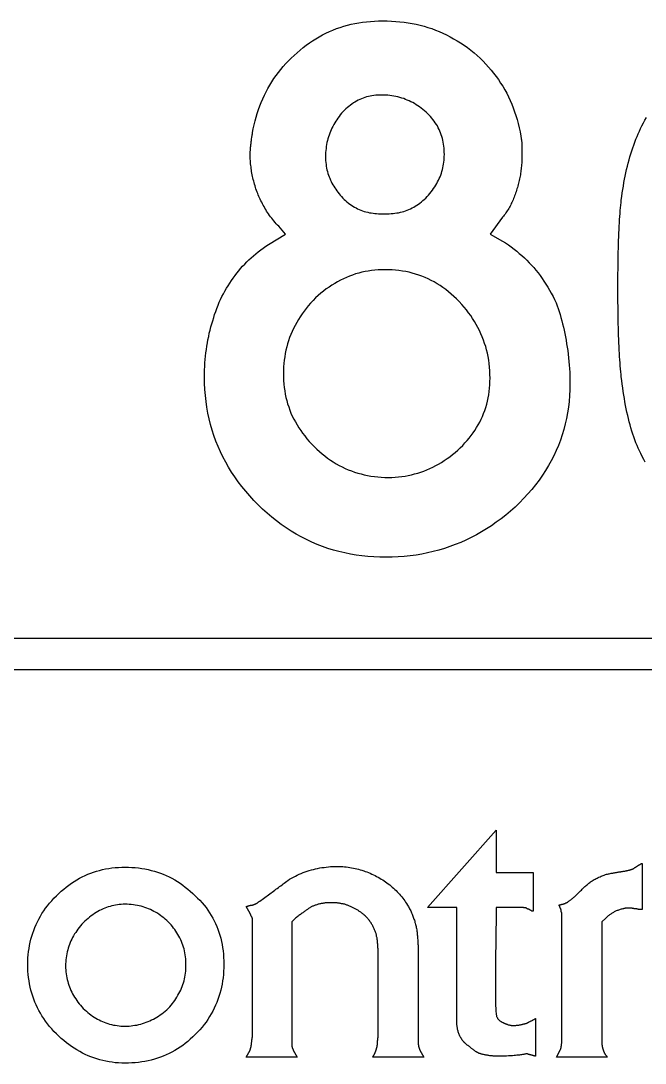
# Model space of a CAD drawing. Extents: x 18 to 129, y 140 to 152.
# Drawn here: x 97.16 to 104.18, y 140.4 to 152.13 of the extents above; entities that cross this region are included whole.
import ezdxf

# ---------------------------------------------------------------- set-up
doc = ezdxf.new("R2010")
doc.units = 0
doc.layers.add('LAYER_1', color=7, linetype='CONTINUOUS')

msp = doc.modelspace()

# ---------------------------------------------------------------- linework, layer by layer
at = {"layer": 'LAYER_1', "color": 7}
for points in [[(100.265, 151.773), (100.299, 151.803), (100.333, 151.831), (100.368, 151.859), (100.404, 151.885), (100.44, 151.909), (100.477, 151.932), (100.514, 151.954), (100.552, 151.975), (100.59, 151.994), (100.629, 152.012), (100.668, 152.029), (100.708, 152.045), (100.749, 152.059), (100.79, 152.072), (100.831, 152.083), (100.873, 152.094), (100.916, 152.103), (100.959, 152.111), (101.002, 152.118), (101.047, 152.123), (101.091, 152.127), (101.137, 152.13), (101.182, 152.132), (101.229, 152.133)], [(101.229, 152.133), (101.278, 152.132), (101.327, 152.13), (101.375, 152.127), (101.423, 152.123), (101.469, 152.118), (101.516, 152.111), (101.561, 152.103), (101.607, 152.094), (101.651, 152.083), (101.695, 152.072), (101.738, 152.059), (101.781, 152.045), (101.824, 152.029), (101.865, 152.012), (101.907, 151.994), (101.947, 151.975), (101.988, 151.954), (102.027, 151.932), (102.067, 151.909), (102.106, 151.885), (102.144, 151.859), (102.182, 151.831), (102.22, 151.803), (102.257, 151.773)], [(99.764, 150.874), (99.772, 150.918), (99.782, 150.962), (99.793, 151.006), (99.804, 151.049), (99.817, 151.091), (99.831, 151.133), (99.846, 151.175), (99.862, 151.215), (99.879, 151.255), (99.898, 151.295), (99.917, 151.333), (99.937, 151.371), (99.959, 151.409), (99.981, 151.446), (100.005, 151.482), (100.029, 151.517), (100.055, 151.552), (100.082, 151.586), (100.11, 151.619), (100.138, 151.651), (100.168, 151.683), (100.2, 151.714), (100.232, 151.744), (100.265, 151.773)], [(102.257, 151.773), (102.291, 151.742), (102.325, 151.711), (102.358, 151.678), (102.389, 151.646), (102.42, 151.612), (102.449, 151.578), (102.477, 151.543), (102.505, 151.507), (102.531, 151.471), (102.556, 151.433), (102.579, 151.396), (102.602, 151.357), (102.624, 151.318), (102.644, 151.278), (102.663, 151.237), (102.681, 151.195), (102.698, 151.153), (102.714, 151.11), (102.728, 151.066), (102.742, 151.021), (102.754, 150.976), (102.765, 150.93), (102.775, 150.883), (102.784, 150.835)], [(101.216, 151.298), (101.193, 151.297), (101.172, 151.296), (101.15, 151.295), (101.129, 151.292), (101.108, 151.289), (101.088, 151.285), (101.068, 151.281), (101.048, 151.276), (101.028, 151.27), (101.009, 151.263), (100.99, 151.256), (100.972, 151.248), (100.953, 151.239), (100.935, 151.229), (100.917, 151.219), (100.9, 151.208), (100.882, 151.196), (100.865, 151.184), (100.848, 151.17), (100.831, 151.156), (100.815, 151.141), (100.798, 151.126), (100.782, 151.109), (100.766, 151.092)], [(101.717, 151.105), (101.699, 151.121), (101.681, 151.136), (101.663, 151.15), (101.644, 151.164), (101.625, 151.177), (101.606, 151.189), (101.587, 151.201), (101.567, 151.212), (101.547, 151.222), (101.527, 151.232), (101.506, 151.241), (101.486, 151.249), (101.465, 151.257), (101.443, 151.264), (101.422, 151.27), (101.4, 151.276), (101.378, 151.281), (101.356, 151.286), (101.333, 151.289), (101.31, 151.292), (101.287, 151.295), (101.263, 151.296), (101.24, 151.297), (101.216, 151.298)], [(100.766, 151.092), (100.752, 151.074), (100.738, 151.056), (100.725, 151.038), (100.713, 151.02), (100.701, 151.002), (100.689, 150.983), (100.678, 150.964), (100.668, 150.945), (100.658, 150.926), (100.649, 150.907), (100.641, 150.887), (100.633, 150.867), (100.625, 150.847), (100.619, 150.826), (100.613, 150.806), (100.607, 150.785), (100.602, 150.763), (100.598, 150.741), (100.594, 150.719), (100.591, 150.697), (100.589, 150.674), (100.587, 150.651), (100.586, 150.628), (100.586, 150.604)], [(101.923, 150.629), (101.922, 150.653), (101.921, 150.677), (101.92, 150.7), (101.917, 150.723), (101.914, 150.745), (101.91, 150.767), (101.906, 150.789), (101.901, 150.81), (101.895, 150.831), (101.888, 150.851), (101.881, 150.871), (101.873, 150.891), (101.864, 150.911), (101.854, 150.93), (101.844, 150.949), (101.833, 150.967), (101.821, 150.986), (101.809, 151.003), (101.795, 151.021), (101.781, 151.038), (101.766, 151.055), (101.751, 151.072), (101.734, 151.089), (101.717, 151.105)], [(104.146, 150.951), (104.162, 150.983), (104.179, 151.014), (104.197, 151.046)], [(103.914, 150.115), (103.919, 150.155), (103.925, 150.195), (103.931, 150.234), (103.937, 150.273), (103.944, 150.311), (103.951, 150.349), (103.958, 150.386), (103.966, 150.423), (103.974, 150.46), (103.983, 150.496), (103.992, 150.532), (104.001, 150.567), (104.011, 150.601), (104.021, 150.636), (104.032, 150.669), (104.043, 150.703), (104.054, 150.735), (104.066, 150.768), (104.078, 150.799), (104.091, 150.831), (104.104, 150.862), (104.118, 150.892), (104.131, 150.921), (104.146, 150.951)], [(99.738, 150.629), (99.738, 150.638), (99.738, 150.646), (99.739, 150.655), (99.739, 150.664), (99.74, 150.673), (99.74, 150.682), (99.741, 150.692), (99.742, 150.701), (99.743, 150.711), (99.744, 150.721), (99.745, 150.731), (99.746, 150.742), (99.747, 150.752), (99.749, 150.763), (99.75, 150.774), (99.751, 150.785), (99.753, 150.795), (99.754, 150.806), (99.756, 150.818), (99.757, 150.829), (99.759, 150.84), (99.76, 150.851), (99.762, 150.862), (99.764, 150.874)], [(102.784, 150.835), (102.785, 150.827), (102.787, 150.819), (102.788, 150.811), (102.789, 150.803), (102.79, 150.795), (102.791, 150.787), (102.792, 150.779), (102.793, 150.771), (102.793, 150.763), (102.794, 150.755), (102.794, 150.747), (102.795, 150.739), (102.795, 150.731), (102.795, 150.723), (102.796, 150.715), (102.796, 150.706), (102.796, 150.698), (102.796, 150.69), (102.796, 150.682), (102.796, 150.674), (102.796, 150.666), (102.796, 150.658), (102.796, 150.65), (102.796, 150.642)], [(99.815, 150.205), (99.809, 150.223), (99.803, 150.241), (99.797, 150.258), (99.792, 150.276), (99.786, 150.294), (99.781, 150.311), (99.777, 150.329), (99.772, 150.347), (99.768, 150.364), (99.764, 150.382), (99.761, 150.4), (99.757, 150.417), (99.754, 150.435), (99.751, 150.453), (99.749, 150.47), (99.747, 150.488), (99.745, 150.506), (99.743, 150.523), (99.741, 150.541), (99.74, 150.559), (99.739, 150.576), (99.738, 150.594), (99.738, 150.612), (99.738, 150.629)], [(100.586, 150.604), (100.586, 150.581), (100.587, 150.559), (100.589, 150.538), (100.591, 150.517), (100.594, 150.496), (100.598, 150.476), (100.602, 150.455), (100.607, 150.436), (100.613, 150.416), (100.619, 150.397), (100.625, 150.378), (100.633, 150.36), (100.641, 150.341), (100.649, 150.323), (100.658, 150.305), (100.668, 150.288), (100.678, 150.27), (100.689, 150.253), (100.701, 150.236), (100.713, 150.219), (100.725, 150.203), (100.738, 150.186), (100.752, 150.17), (100.766, 150.154)], [(101.73, 150.154), (101.746, 150.172), (101.761, 150.19), (101.775, 150.208), (101.789, 150.226), (101.802, 150.244), (101.814, 150.263), (101.826, 150.281), (101.837, 150.3), (101.847, 150.319), (101.857, 150.338), (101.866, 150.358), (101.874, 150.377), (101.882, 150.397), (101.889, 150.417), (101.895, 150.437), (101.901, 150.458), (101.906, 150.478), (101.911, 150.499), (101.914, 150.52), (101.917, 150.542), (101.92, 150.563), (101.921, 150.585), (101.922, 150.607), (101.923, 150.629)], [(102.796, 150.642), (102.796, 150.626), (102.796, 150.61), (102.796, 150.594), (102.795, 150.578), (102.795, 150.562), (102.794, 150.546), (102.793, 150.53), (102.792, 150.514), (102.79, 150.498), (102.789, 150.482), (102.787, 150.466), (102.785, 150.449), (102.783, 150.433), (102.781, 150.417), (102.778, 150.401), (102.775, 150.385), (102.772, 150.369), (102.769, 150.353), (102.766, 150.337), (102.762, 150.321), (102.758, 150.305), (102.754, 150.289), (102.75, 150.273), (102.745, 150.257)], [(102.745, 150.257), (102.74, 150.241), (102.735, 150.225), (102.73, 150.209), (102.725, 150.194), (102.719, 150.178), (102.713, 150.163), (102.708, 150.148), (102.702, 150.133), (102.696, 150.118), (102.689, 150.104), (102.683, 150.089), (102.676, 150.075), (102.669, 150.061), (102.662, 150.047), (102.655, 150.034), (102.647, 150.021), (102.639, 150.008), (102.631, 149.995), (102.623, 149.982), (102.614, 149.97), (102.606, 149.958), (102.597, 149.946), (102.587, 149.934), (102.578, 149.923)], [(100.059, 149.82), (100.045, 149.834), (100.031, 149.849), (100.018, 149.864), (100.005, 149.88), (99.992, 149.895), (99.98, 149.911), (99.968, 149.927), (99.956, 149.943), (99.945, 149.959), (99.934, 149.975), (99.923, 149.991), (99.913, 150.008), (99.903, 150.024), (99.894, 150.041), (99.884, 150.057), (99.876, 150.074), (99.867, 150.091), (99.859, 150.107), (99.851, 150.124), (99.843, 150.14), (99.836, 150.157), (99.828, 150.173), (99.822, 150.189), (99.815, 150.205)], [(100.766, 150.154), (100.781, 150.138), (100.796, 150.123), (100.811, 150.109), (100.827, 150.095), (100.843, 150.082), (100.86, 150.07), (100.876, 150.058), (100.894, 150.047), (100.911, 150.036), (100.929, 150.027), (100.947, 150.018), (100.965, 150.009), (100.984, 150.002), (101.003, 149.995), (101.022, 149.988), (101.041, 149.983), (101.061, 149.978), (101.08, 149.973), (101.1, 149.97), (101.121, 149.967), (101.141, 149.964), (101.161, 149.962), (101.182, 149.961), (101.203, 149.961)], [(101.28, 149.961), (101.302, 149.961), (101.324, 149.962), (101.346, 149.964), (101.367, 149.967), (101.388, 149.97), (101.408, 149.973), (101.428, 149.978), (101.448, 149.983), (101.468, 149.988), (101.487, 149.995), (101.506, 150.002), (101.524, 150.009), (101.543, 150.018), (101.561, 150.027), (101.578, 150.036), (101.596, 150.047), (101.613, 150.058), (101.631, 150.07), (101.648, 150.082), (101.664, 150.095), (101.681, 150.109), (101.697, 150.123), (101.714, 150.138), (101.73, 150.154)], [(103.876, 149.126), (103.876, 149.18), (103.876, 149.233), (103.876, 149.285), (103.877, 149.336), (103.878, 149.385), (103.878, 149.434), (103.879, 149.482), (103.88, 149.528), (103.881, 149.573), (103.883, 149.618), (103.884, 149.661), (103.885, 149.703), (103.887, 149.743), (103.889, 149.783), (103.891, 149.821), (103.893, 149.859), (103.895, 149.895), (103.898, 149.93), (103.9, 149.964), (103.903, 149.997), (103.905, 150.028), (103.908, 150.058), (103.911, 150.087), (103.914, 150.115)], [(102.578, 149.923), (102.437, 149.73), (102.578, 149.653)], [(99.944, 149.614), (100.136, 149.73), (100.059, 149.82)], [(102.578, 149.653), (102.611, 149.632), (102.644, 149.61), (102.676, 149.587), (102.707, 149.564), (102.737, 149.54), (102.766, 149.515), (102.795, 149.49), (102.823, 149.464), (102.85, 149.438), (102.877, 149.41), (102.903, 149.383), (102.928, 149.354), (102.953, 149.325), (102.977, 149.295), (103, 149.264), (103.022, 149.233), (103.044, 149.201), (103.066, 149.168), (103.087, 149.135), (103.107, 149.101), (103.126, 149.067), (103.146, 149.031), (103.164, 148.995), (103.182, 148.959)], [(99.404, 148.997), (99.42, 149.029), (99.437, 149.061), (99.454, 149.091), (99.471, 149.122), (99.49, 149.151), (99.508, 149.18), (99.527, 149.209), (99.547, 149.237), (99.567, 149.265), (99.587, 149.292), (99.609, 149.318), (99.63, 149.344), (99.653, 149.37), (99.676, 149.395), (99.699, 149.419), (99.724, 149.443), (99.749, 149.466), (99.774, 149.489), (99.801, 149.511), (99.828, 149.533), (99.856, 149.554), (99.884, 149.575), (99.913, 149.595), (99.944, 149.614)], [(101.254, 149.331), (101.216, 149.331), (101.178, 149.329), (101.14, 149.326), (101.103, 149.322), (101.067, 149.316), (101.03, 149.31), (100.994, 149.302), (100.959, 149.293), (100.924, 149.283), (100.889, 149.271), (100.855, 149.259), (100.821, 149.245), (100.787, 149.23), (100.754, 149.213), (100.721, 149.196), (100.689, 149.177), (100.657, 149.157), (100.625, 149.136), (100.594, 149.114), (100.564, 149.091), (100.533, 149.066), (100.503, 149.04), (100.474, 149.013), (100.445, 148.985)], [(102.09, 148.972), (102.06, 149.002), (102.031, 149.03), (102, 149.057), (101.97, 149.083), (101.938, 149.108), (101.907, 149.131), (101.874, 149.153), (101.842, 149.173), (101.808, 149.193), (101.775, 149.211), (101.74, 149.228), (101.706, 149.243), (101.671, 149.257), (101.635, 149.27), (101.599, 149.282), (101.562, 149.292), (101.525, 149.302), (101.488, 149.31), (101.45, 149.316), (101.412, 149.322), (101.373, 149.326), (101.334, 149.329), (101.294, 149.331), (101.254, 149.331)], [(103.914, 148.124), (103.911, 148.153), (103.908, 148.183), (103.905, 148.215), (103.903, 148.248), (103.9, 148.281), (103.898, 148.316), (103.895, 148.352), (103.893, 148.389), (103.891, 148.427), (103.889, 148.466), (103.887, 148.506), (103.885, 148.548), (103.884, 148.59), (103.883, 148.633), (103.881, 148.678), (103.88, 148.723), (103.879, 148.77), (103.878, 148.817), (103.878, 148.866), (103.877, 148.916), (103.876, 148.967), (103.876, 149.019), (103.876, 149.072), (103.876, 149.126)], [(99.224, 148.124), (99.224, 148.163), (99.225, 148.203), (99.227, 148.242), (99.229, 148.281), (99.232, 148.32), (99.236, 148.358), (99.24, 148.395), (99.245, 148.433), (99.25, 148.47), (99.256, 148.507), (99.263, 148.543), (99.271, 148.58), (99.278, 148.616), (99.287, 148.651), (99.296, 148.687), (99.306, 148.722), (99.316, 148.757), (99.327, 148.792), (99.338, 148.827), (99.35, 148.861), (99.363, 148.896), (99.376, 148.93), (99.39, 148.964), (99.404, 148.997)], [(100.445, 148.985), (100.418, 148.955), (100.392, 148.926), (100.368, 148.895), (100.344, 148.865), (100.322, 148.833), (100.3, 148.802), (100.28, 148.77), (100.261, 148.737), (100.243, 148.704), (100.226, 148.67), (100.21, 148.637), (100.196, 148.602), (100.182, 148.567), (100.17, 148.532), (100.159, 148.497), (100.149, 148.461), (100.14, 148.425), (100.132, 148.388), (100.126, 148.351), (100.12, 148.314), (100.116, 148.276), (100.113, 148.239), (100.111, 148.2), (100.111, 148.162)], [(102.437, 148.111), (102.436, 148.152), (102.434, 148.193), (102.431, 148.234), (102.427, 148.274), (102.422, 148.313), (102.415, 148.352), (102.407, 148.39), (102.398, 148.428), (102.388, 148.466), (102.376, 148.502), (102.364, 148.539), (102.35, 148.575), (102.335, 148.61), (102.319, 148.645), (102.301, 148.68), (102.282, 148.714), (102.262, 148.748), (102.241, 148.781), (102.219, 148.814), (102.196, 148.846), (102.171, 148.878), (102.145, 148.91), (102.118, 148.941), (102.09, 148.972)], [(103.182, 148.959), (103.193, 148.926), (103.204, 148.893), (103.214, 148.86), (103.225, 148.826), (103.234, 148.792), (103.244, 148.757), (103.253, 148.721), (103.262, 148.685), (103.27, 148.649), (103.278, 148.612), (103.286, 148.574), (103.293, 148.536), (103.299, 148.498), (103.305, 148.459), (103.311, 148.42), (103.316, 148.38), (103.321, 148.34), (103.325, 148.299), (103.328, 148.258), (103.331, 148.217), (103.333, 148.175), (103.335, 148.132), (103.336, 148.09), (103.336, 148.046)], [(99.828, 146.684), (99.779, 146.734), (99.732, 146.785), (99.688, 146.837), (99.645, 146.89), (99.604, 146.943), (99.565, 146.998), (99.529, 147.053), (99.494, 147.109), (99.462, 147.166), (99.431, 147.223), (99.403, 147.282), (99.377, 147.341), (99.352, 147.402), (99.33, 147.463), (99.31, 147.525), (99.292, 147.588), (99.276, 147.651), (99.262, 147.716), (99.251, 147.782), (99.241, 147.848), (99.234, 147.916), (99.228, 147.984), (99.225, 148.053), (99.224, 148.124)], [(100.111, 148.162), (100.111, 148.122), (100.113, 148.083), (100.116, 148.044), (100.12, 148.006), (100.126, 147.968), (100.132, 147.931), (100.14, 147.894), (100.149, 147.857), (100.159, 147.822), (100.171, 147.786), (100.184, 147.751), (100.197, 147.717), (100.212, 147.683), (100.229, 147.65), (100.246, 147.617), (100.265, 147.584), (100.285, 147.552), (100.306, 147.521), (100.328, 147.489), (100.352, 147.459), (100.376, 147.428), (100.402, 147.398), (100.429, 147.369), (100.458, 147.34)], [(102.102, 147.327), (102.129, 147.353), (102.155, 147.38), (102.18, 147.407), (102.203, 147.435), (102.225, 147.463), (102.247, 147.493), (102.267, 147.522), (102.286, 147.553), (102.304, 147.584), (102.321, 147.615), (102.337, 147.648), (102.351, 147.68), (102.365, 147.713), (102.377, 147.747), (102.388, 147.781), (102.399, 147.816), (102.407, 147.851), (102.415, 147.887), (102.422, 147.923), (102.427, 147.96), (102.431, 147.997), (102.434, 148.034), (102.436, 148.072), (102.437, 148.111)], [(104.133, 147.263), (104.119, 147.292), (104.105, 147.322), (104.092, 147.352), (104.079, 147.383), (104.067, 147.415), (104.055, 147.448), (104.044, 147.481), (104.033, 147.514), (104.023, 147.549), (104.013, 147.583), (104.004, 147.619), (103.995, 147.654), (103.986, 147.691), (103.978, 147.728), (103.97, 147.765), (103.962, 147.803), (103.955, 147.842), (103.949, 147.881), (103.942, 147.92), (103.936, 147.96), (103.93, 148), (103.925, 148.041), (103.919, 148.082), (103.914, 148.124)], [(103.336, 148.046), (103.335, 147.979), (103.332, 147.913), (103.326, 147.848), (103.319, 147.783), (103.309, 147.719), (103.298, 147.656), (103.284, 147.594), (103.268, 147.532), (103.249, 147.472), (103.229, 147.412), (103.207, 147.353), (103.182, 147.295), (103.155, 147.237), (103.126, 147.181), (103.095, 147.125), (103.062, 147.07), (103.027, 147.016), (102.989, 146.962), (102.95, 146.91), (102.908, 146.858), (102.864, 146.807), (102.818, 146.757), (102.77, 146.707), (102.719, 146.659)], [(100.458, 147.34), (100.487, 147.311), (100.516, 147.284), (100.547, 147.258), (100.577, 147.234), (100.609, 147.21), (100.641, 147.188), (100.673, 147.167), (100.706, 147.147), (100.739, 147.128), (100.773, 147.111), (100.807, 147.094), (100.842, 147.079), (100.877, 147.066), (100.912, 147.053), (100.948, 147.041), (100.985, 147.031), (101.022, 147.022), (101.059, 147.014), (101.097, 147.008), (101.136, 147.002), (101.174, 146.998), (101.213, 146.995), (101.253, 146.993), (101.293, 146.993)], [(101.293, 146.993), (101.331, 146.993), (101.369, 146.995), (101.407, 146.998), (101.444, 147.002), (101.481, 147.008), (101.517, 147.014), (101.553, 147.022), (101.588, 147.031), (101.624, 147.041), (101.658, 147.052), (101.693, 147.064), (101.727, 147.078), (101.76, 147.092), (101.793, 147.108), (101.826, 147.125), (101.858, 147.143), (101.89, 147.162), (101.922, 147.182), (101.953, 147.204), (101.984, 147.226), (102.014, 147.25), (102.044, 147.274), (102.073, 147.3), (102.102, 147.327)], [(104.184, 147.163), (104.166, 147.196), (104.149, 147.229), (104.133, 147.263)], [(101.267, 146.093), (101.198, 146.094), (101.13, 146.097), (101.063, 146.102), (100.996, 146.109), (100.93, 146.118), (100.865, 146.129), (100.801, 146.143), (100.737, 146.158), (100.674, 146.175), (100.612, 146.194), (100.55, 146.216), (100.49, 146.239), (100.43, 146.265), (100.371, 146.292), (100.313, 146.322), (100.255, 146.354), (100.199, 146.388), (100.143, 146.424), (100.088, 146.462), (100.034, 146.502), (99.981, 146.544), (99.929, 146.589), (99.878, 146.636), (99.828, 146.684)], [(102.719, 146.659), (102.667, 146.613), (102.615, 146.569), (102.561, 146.527), (102.507, 146.487), (102.452, 146.449), (102.397, 146.413), (102.34, 146.379), (102.283, 146.346), (102.225, 146.316), (102.166, 146.287), (102.107, 146.261), (102.046, 146.236), (101.985, 146.213), (101.923, 146.193), (101.861, 146.174), (101.798, 146.157), (101.734, 146.142), (101.669, 146.129), (101.604, 146.118), (101.538, 146.109), (101.471, 146.102), (101.404, 146.097), (101.336, 146.094), (101.267, 146.093)], [(102.063, 142.152), (101.733, 142.152), (102.506, 143.02), (102.506, 142.543), (102.923, 142.543), (102.923, 142.108), (102.914, 142.108)], [(97.557, 142.282), (97.584, 142.309), (97.612, 142.334), (97.64, 142.358), (97.668, 142.381), (97.697, 142.403), (97.726, 142.424), (97.756, 142.443), (97.786, 142.462), (97.816, 142.479), (97.847, 142.495), (97.879, 142.51), (97.91, 142.524), (97.943, 142.537), (97.975, 142.549), (98.009, 142.559), (98.042, 142.568), (98.076, 142.577), (98.111, 142.584), (98.146, 142.59), (98.182, 142.595), (98.218, 142.599), (98.255, 142.601), (98.292, 142.603), (98.329, 142.603)], [(98.329, 142.603), (98.368, 142.603), (98.406, 142.601), (98.444, 142.599), (98.481, 142.595), (98.518, 142.59), (98.554, 142.584), (98.59, 142.577), (98.625, 142.568), (98.66, 142.559), (98.694, 142.549), (98.727, 142.537), (98.76, 142.524), (98.793, 142.51), (98.825, 142.495), (98.857, 142.479), (98.888, 142.462), (98.918, 142.443), (98.949, 142.424), (98.978, 142.403), (99.007, 142.381), (99.036, 142.358), (99.064, 142.334), (99.092, 142.309), (99.12, 142.282)], [(100.162, 142.456), (100.182, 142.469), (100.203, 142.481), (100.225, 142.492), (100.246, 142.504), (100.268, 142.514), (100.29, 142.524), (100.312, 142.534), (100.335, 142.543), (100.357, 142.551), (100.38, 142.559), (100.403, 142.566), (100.427, 142.573), (100.45, 142.579), (100.474, 142.585), (100.497, 142.59), (100.521, 142.595), (100.545, 142.599), (100.57, 142.602), (100.594, 142.605), (100.618, 142.608), (100.643, 142.61), (100.668, 142.611), (100.693, 142.612), (100.717, 142.612)], [(100.717, 142.612), (100.738, 142.612), (100.759, 142.611), (100.779, 142.61), (100.799, 142.609), (100.819, 142.607), (100.839, 142.604), (100.859, 142.601), (100.879, 142.598), (100.899, 142.594), (100.919, 142.59), (100.938, 142.586), (100.957, 142.581), (100.977, 142.575), (100.996, 142.57), (101.015, 142.563), (101.033, 142.557), (101.052, 142.55), (101.07, 142.543), (101.089, 142.535), (101.107, 142.527), (101.125, 142.518), (101.143, 142.509), (101.16, 142.5), (101.178, 142.491)], [(103.948, 142.56), (103.954, 142.561), (103.96, 142.562), (103.967, 142.563), (103.972, 142.564), (103.978, 142.566), (103.984, 142.567), (103.989, 142.568), (103.994, 142.569), (104, 142.57), (104.005, 142.572), (104.009, 142.573), (104.014, 142.574), (104.019, 142.576), (104.023, 142.577), (104.027, 142.578), (104.031, 142.58), (104.035, 142.582), (104.039, 142.583), (104.043, 142.585), (104.047, 142.587), (104.051, 142.589), (104.054, 142.591), (104.057, 142.593), (104.061, 142.595)], [(104.061, 142.595), (104.064, 142.597), (104.067, 142.599), (104.07, 142.601), (104.074, 142.603), (104.077, 142.606), (104.08, 142.608), (104.084, 142.61), (104.087, 142.612), (104.09, 142.614), (104.094, 142.616), (104.097, 142.619), (104.101, 142.621), (104.104, 142.623), (104.108, 142.625), (104.112, 142.627), (104.115, 142.629), (104.119, 142.632), (104.123, 142.634), (104.127, 142.636), (104.131, 142.638), (104.135, 142.64), (104.139, 142.643), (104.143, 142.645), (104.148, 142.647)], [(104.148, 142.647), (104.148, 142.126), (104.148, 142.126)], [(101.178, 142.491), (101.195, 142.481), (101.212, 142.47), (101.229, 142.46), (101.245, 142.449), (101.261, 142.438), (101.277, 142.427), (101.292, 142.416), (101.308, 142.404), (101.323, 142.392), (101.337, 142.379), (101.351, 142.367), (101.365, 142.354), (101.379, 142.341), (101.393, 142.327), (101.406, 142.313), (101.418, 142.3), (101.431, 142.285), (101.443, 142.271), (101.454, 142.256), (101.466, 142.241), (101.477, 142.226), (101.487, 142.21), (101.498, 142.194), (101.508, 142.178)], [(103.496, 142.378), (103.505, 142.386), (103.514, 142.394), (103.523, 142.403), (103.532, 142.41), (103.541, 142.418), (103.55, 142.425), (103.56, 142.432), (103.569, 142.439), (103.579, 142.446), (103.589, 142.452), (103.599, 142.458), (103.609, 142.464), (103.62, 142.47), (103.63, 142.476), (103.641, 142.482), (103.652, 142.487), (103.663, 142.492), (103.675, 142.497), (103.686, 142.502), (103.698, 142.507), (103.71, 142.512), (103.723, 142.516), (103.735, 142.521), (103.748, 142.525)], [(103.748, 142.525), (103.759, 142.527), (103.769, 142.529), (103.779, 142.531), (103.789, 142.533), (103.799, 142.535), (103.809, 142.537), (103.818, 142.538), (103.827, 142.54), (103.836, 142.542), (103.844, 142.543), (103.853, 142.545), (103.861, 142.546), (103.869, 142.547), (103.877, 142.549), (103.885, 142.55), (103.892, 142.551), (103.9, 142.552), (103.907, 142.553), (103.914, 142.555), (103.921, 142.556), (103.928, 142.557), (103.935, 142.558), (103.941, 142.559), (103.948, 142.56)], [(99.832, 142.213), (99.846, 142.222), (99.86, 142.232), (99.874, 142.242), (99.888, 142.252), (99.902, 142.262), (99.916, 142.273), (99.93, 142.283), (99.944, 142.293), (99.958, 142.303), (99.972, 142.314), (99.986, 142.324), (100, 142.334), (100.014, 142.345), (100.028, 142.355), (100.041, 142.365), (100.055, 142.375), (100.069, 142.386), (100.082, 142.396), (100.096, 142.406), (100.109, 142.416), (100.122, 142.426), (100.135, 142.436), (100.149, 142.446), (100.162, 142.456)], [(103.314, 142.213), (103.318, 142.216), (103.323, 142.22), (103.328, 142.224), (103.333, 142.228), (103.339, 142.232), (103.345, 142.237), (103.351, 142.242), (103.357, 142.248), (103.364, 142.253), (103.371, 142.259), (103.378, 142.266), (103.386, 142.272), (103.393, 142.279), (103.401, 142.287), (103.41, 142.294), (103.418, 142.302), (103.427, 142.31), (103.436, 142.319), (103.445, 142.328), (103.455, 142.337), (103.465, 142.347), (103.475, 142.357), (103.486, 142.367), (103.496, 142.378)], [(97.235, 141.509), (97.236, 141.546), (97.237, 141.582), (97.24, 141.618), (97.244, 141.654), (97.249, 141.689), (97.255, 141.724), (97.262, 141.759), (97.27, 141.793), (97.28, 141.826), (97.29, 141.86), (97.302, 141.893), (97.314, 141.925), (97.328, 141.957), (97.343, 141.989), (97.359, 142.02), (97.377, 142.051), (97.395, 142.081), (97.415, 142.111), (97.435, 142.141), (97.457, 142.17), (97.48, 142.199), (97.505, 142.227), (97.53, 142.255), (97.557, 142.282)], [(99.12, 142.282), (99.146, 142.257), (99.172, 142.231), (99.196, 142.204), (99.219, 142.177), (99.241, 142.149), (99.261, 142.121), (99.281, 142.092), (99.299, 142.062), (99.317, 142.032), (99.333, 142.001), (99.348, 141.97), (99.362, 141.938), (99.374, 141.905), (99.386, 141.872), (99.397, 141.839), (99.406, 141.804), (99.414, 141.769), (99.421, 141.734), (99.427, 141.698), (99.432, 141.661), (99.436, 141.624), (99.439, 141.586), (99.44, 141.548), (99.441, 141.509)], [(98.329, 142.187), (98.308, 142.186), (98.286, 142.185), (98.265, 142.183), (98.244, 142.181), (98.223, 142.178), (98.202, 142.174), (98.182, 142.169), (98.162, 142.163), (98.141, 142.157), (98.121, 142.15), (98.102, 142.143), (98.082, 142.135), (98.062, 142.125), (98.043, 142.116), (98.024, 142.105), (98.005, 142.094), (97.986, 142.082), (97.968, 142.069), (97.95, 142.056), (97.931, 142.042), (97.913, 142.027), (97.896, 142.011), (97.878, 141.995), (97.86, 141.978)], [(98.816, 141.987), (98.799, 142.003), (98.782, 142.018), (98.765, 142.033), (98.748, 142.047), (98.73, 142.06), (98.712, 142.073), (98.693, 142.085), (98.674, 142.097), (98.655, 142.107), (98.635, 142.117), (98.616, 142.127), (98.595, 142.136), (98.575, 142.144), (98.554, 142.151), (98.533, 142.158), (98.511, 142.164), (98.49, 142.169), (98.468, 142.174), (98.445, 142.178), (98.423, 142.181), (98.4, 142.183), (98.377, 142.185), (98.353, 142.186), (98.329, 142.187)], [(99.693, 142.161), (99.696, 142.162), (99.699, 142.163), (99.703, 142.164), (99.706, 142.165), (99.709, 142.166), (99.712, 142.167), (99.715, 142.168), (99.719, 142.169), (99.722, 142.17), (99.725, 142.171), (99.728, 142.172), (99.731, 142.173), (99.734, 142.173), (99.737, 142.174), (99.74, 142.175), (99.742, 142.175), (99.745, 142.176), (99.748, 142.176), (99.75, 142.177), (99.753, 142.177), (99.755, 142.178), (99.758, 142.178), (99.76, 142.178), (99.762, 142.178)], [(99.736, 142.082), (99.693, 142.161)], [(99.762, 142.178), (99.766, 142.179), (99.769, 142.18), (99.772, 142.181), (99.775, 142.182), (99.778, 142.183), (99.782, 142.185), (99.785, 142.186), (99.788, 142.187), (99.791, 142.188), (99.794, 142.189), (99.797, 142.191), (99.8, 142.192), (99.803, 142.193), (99.806, 142.195), (99.809, 142.196), (99.812, 142.198), (99.815, 142.199), (99.817, 142.201), (99.82, 142.203), (99.822, 142.205), (99.825, 142.207), (99.827, 142.209), (99.83, 142.211), (99.832, 142.213)], [(100.431, 142.161), (100.425, 142.157), (100.42, 142.154), (100.414, 142.15), (100.408, 142.146), (100.402, 142.142), (100.395, 142.138), (100.388, 142.133), (100.382, 142.129), (100.375, 142.124), (100.368, 142.119), (100.36, 142.114), (100.353, 142.108), (100.345, 142.103), (100.337, 142.097), (100.329, 142.091), (100.321, 142.085), (100.312, 142.079), (100.304, 142.073), (100.295, 142.066), (100.286, 142.059), (100.277, 142.052), (100.268, 142.045), (100.258, 142.038), (100.249, 142.03)], [(100.639, 142.204), (100.63, 142.204), (100.62, 142.204), (100.61, 142.203), (100.601, 142.203), (100.592, 142.202), (100.582, 142.201), (100.573, 142.2), (100.564, 142.199), (100.555, 142.197), (100.546, 142.196), (100.537, 142.194), (100.529, 142.192), (100.52, 142.19), (100.511, 142.188), (100.503, 142.186), (100.495, 142.183), (100.486, 142.181), (100.478, 142.178), (100.47, 142.176), (100.462, 142.173), (100.454, 142.17), (100.446, 142.167), (100.439, 142.164), (100.431, 142.161)], [(100.848, 142.169), (100.84, 142.172), (100.832, 142.175), (100.825, 142.178), (100.817, 142.181), (100.809, 142.183), (100.801, 142.186), (100.792, 142.188), (100.784, 142.19), (100.776, 142.192), (100.767, 142.193), (100.759, 142.195), (100.75, 142.196), (100.741, 142.198), (100.732, 142.199), (100.724, 142.2), (100.715, 142.201), (100.705, 142.202), (100.696, 142.202), (100.687, 142.203), (100.678, 142.203), (100.668, 142.204), (100.659, 142.204), (100.649, 142.204), (100.639, 142.204)], [(101.021, 142.065), (101.015, 142.07), (101.008, 142.076), (101.002, 142.081), (100.995, 142.086), (100.989, 142.091), (100.982, 142.096), (100.975, 142.101), (100.969, 142.106), (100.962, 142.11), (100.955, 142.115), (100.948, 142.119), (100.941, 142.124), (100.934, 142.128), (100.927, 142.132), (100.919, 142.136), (100.912, 142.14), (100.905, 142.144), (100.897, 142.148), (100.889, 142.152), (100.881, 142.155), (100.873, 142.159), (100.865, 142.163), (100.856, 142.166), (100.848, 142.169)], [(101.508, 142.178), (101.514, 142.167), (101.52, 142.156), (101.526, 142.145), (101.532, 142.134), (101.538, 142.123), (101.544, 142.111), (101.549, 142.1), (101.554, 142.089), (101.559, 142.077), (101.564, 142.065), (101.568, 142.054), (101.573, 142.042), (101.577, 142.031), (101.581, 142.019), (101.585, 142.007), (101.589, 141.995), (101.592, 141.983), (101.596, 141.972), (101.599, 141.96), (101.602, 141.948), (101.605, 141.936), (101.607, 141.924), (101.61, 141.912), (101.612, 141.9)], [(102.506, 142.152), (102.506, 142.146), (102.506, 142.129), (102.506, 142.102), (102.505, 142.065), (102.505, 142.021), (102.504, 141.969), (102.503, 141.912), (102.502, 141.849), (102.502, 141.781), (102.501, 141.711), (102.5, 141.638), (102.5, 141.565), (102.499, 141.491), (102.499, 141.417), (102.499, 141.346), (102.499, 141.277), (102.499, 141.212), (102.499, 141.152), (102.5, 141.097), (102.5, 141.049), (102.501, 141.009), (102.503, 140.978), (102.504, 140.956), (102.506, 140.945)], [(102.723, 142.152), (102.506, 142.152)], [(102.845, 142.143), (102.844, 142.144), (102.843, 142.145), (102.841, 142.146), (102.84, 142.146), (102.839, 142.147), (102.837, 142.147), (102.836, 142.147), (102.834, 142.147), (102.832, 142.147), (102.831, 142.148), (102.829, 142.148), (102.828, 142.148), (102.826, 142.148), (102.824, 142.148), (102.823, 142.148), (102.821, 142.148), (102.82, 142.148), (102.818, 142.148), (102.817, 142.148), (102.815, 142.149), (102.814, 142.149), (102.813, 142.15), (102.811, 142.151), (102.81, 142.152)], [(102.88, 142.126), (102.878, 142.127), (102.876, 142.128), (102.874, 142.129), (102.872, 142.13), (102.87, 142.13), (102.868, 142.131), (102.867, 142.132), (102.865, 142.132), (102.863, 142.133), (102.862, 142.133), (102.86, 142.134), (102.859, 142.135), (102.858, 142.135), (102.856, 142.136), (102.855, 142.136), (102.854, 142.137), (102.853, 142.137), (102.852, 142.138), (102.85, 142.139), (102.849, 142.14), (102.848, 142.14), (102.847, 142.141), (102.846, 142.142), (102.845, 142.143)], [(102.914, 142.108), (102.913, 142.109), (102.912, 142.109), (102.911, 142.109), (102.91, 142.109), (102.909, 142.11), (102.908, 142.11), (102.907, 142.11), (102.905, 142.111), (102.904, 142.112), (102.903, 142.112), (102.902, 142.113), (102.9, 142.114), (102.899, 142.115), (102.898, 142.116), (102.896, 142.117), (102.895, 142.117), (102.893, 142.118), (102.891, 142.119), (102.89, 142.12), (102.888, 142.122), (102.886, 142.123), (102.884, 142.124), (102.882, 142.125), (102.88, 142.126)], [(103.21, 142.178), (103.211, 142.178), (103.212, 142.178), (103.213, 142.178), (103.215, 142.179), (103.216, 142.179), (103.218, 142.179), (103.219, 142.18), (103.221, 142.18), (103.223, 142.181), (103.224, 142.181), (103.226, 142.182), (103.228, 142.182), (103.23, 142.183), (103.232, 142.183), (103.234, 142.184), (103.236, 142.184), (103.238, 142.185), (103.24, 142.185), (103.242, 142.186), (103.244, 142.186), (103.247, 142.186), (103.249, 142.186), (103.251, 142.187), (103.253, 142.187)], [(103.227, 142.143), (103.227, 142.144), (103.227, 142.146), (103.227, 142.147), (103.226, 142.148), (103.226, 142.15), (103.226, 142.151), (103.225, 142.153), (103.224, 142.154), (103.224, 142.156), (103.223, 142.157), (103.222, 142.159), (103.222, 142.161), (103.221, 142.162), (103.22, 142.164), (103.219, 142.165), (103.218, 142.167), (103.217, 142.169), (103.216, 142.17), (103.215, 142.172), (103.214, 142.173), (103.213, 142.174), (103.212, 142.176), (103.211, 142.177), (103.21, 142.178)], [(103.236, 142.117), (103.236, 142.118), (103.236, 142.119), (103.236, 142.12), (103.236, 142.121), (103.236, 142.123), (103.236, 142.124), (103.236, 142.125), (103.235, 142.126), (103.235, 142.127), (103.235, 142.128), (103.235, 142.129), (103.235, 142.13), (103.234, 142.131), (103.234, 142.132), (103.234, 142.133), (103.233, 142.135), (103.233, 142.136), (103.232, 142.137), (103.231, 142.138), (103.231, 142.139), (103.23, 142.14), (103.229, 142.141), (103.228, 142.142), (103.227, 142.143)], [(103.244, 142.082), (103.244, 142.084), (103.244, 142.085), (103.244, 142.086), (103.244, 142.087), (103.243, 142.089), (103.243, 142.09), (103.243, 142.092), (103.242, 142.093), (103.242, 142.095), (103.241, 142.097), (103.241, 142.098), (103.24, 142.1), (103.24, 142.101), (103.239, 142.103), (103.239, 142.105), (103.238, 142.106), (103.238, 142.108), (103.237, 142.109), (103.237, 142.111), (103.236, 142.112), (103.236, 142.114), (103.236, 142.115), (103.236, 142.116), (103.236, 142.117)], [(103.253, 142.187), (103.256, 142.188), (103.259, 142.189), (103.262, 142.19), (103.265, 142.191), (103.268, 142.192), (103.271, 142.193), (103.274, 142.194), (103.277, 142.195), (103.279, 142.196), (103.282, 142.197), (103.284, 142.199), (103.287, 142.2), (103.289, 142.201), (103.292, 142.202), (103.294, 142.203), (103.296, 142.204), (103.298, 142.205), (103.301, 142.206), (103.303, 142.207), (103.305, 142.208), (103.307, 142.209), (103.31, 142.21), (103.312, 142.212), (103.314, 142.213)], [(103.93, 142.135), (103.921, 142.132), (103.911, 142.13), (103.902, 142.127), (103.893, 142.124), (103.884, 142.121), (103.875, 142.118), (103.866, 142.115), (103.858, 142.111), (103.849, 142.108), (103.841, 142.104), (103.833, 142.1), (103.825, 142.095), (103.817, 142.091), (103.81, 142.086), (103.802, 142.082), (103.795, 142.077), (103.787, 142.071), (103.78, 142.066), (103.773, 142.061), (103.766, 142.055), (103.759, 142.049), (103.753, 142.043), (103.746, 142.037), (103.739, 142.03)], [(104.017, 142.143), (104.014, 142.143), (104.011, 142.143), (104.007, 142.143), (104.004, 142.143), (104, 142.143), (103.996, 142.143), (103.993, 142.143), (103.989, 142.143), (103.985, 142.143), (103.981, 142.143), (103.978, 142.142), (103.974, 142.142), (103.97, 142.142), (103.966, 142.141), (103.963, 142.141), (103.959, 142.141), (103.955, 142.14), (103.951, 142.14), (103.948, 142.139), (103.944, 142.138), (103.941, 142.137), (103.937, 142.137), (103.934, 142.136), (103.93, 142.135)], [(104.087, 142.135), (104.084, 142.135), (104.08, 142.135), (104.077, 142.135), (104.074, 142.135), (104.071, 142.135), (104.067, 142.136), (104.064, 142.136), (104.061, 142.137), (104.058, 142.137), (104.055, 142.138), (104.052, 142.138), (104.049, 142.139), (104.046, 142.139), (104.043, 142.14), (104.04, 142.14), (104.037, 142.141), (104.034, 142.141), (104.032, 142.142), (104.029, 142.142), (104.027, 142.143), (104.024, 142.143), (104.022, 142.143), (104.02, 142.143), (104.017, 142.143)], [(104.148, 142.126), (104.145, 142.126), (104.143, 142.126), (104.141, 142.126), (104.139, 142.126), (104.137, 142.126), (104.134, 142.126), (104.132, 142.126), (104.13, 142.126), (104.128, 142.126), (104.125, 142.126), (104.123, 142.127), (104.12, 142.127), (104.118, 142.127), (104.115, 142.128), (104.113, 142.128), (104.11, 142.128), (104.108, 142.129), (104.105, 142.129), (104.102, 142.13), (104.099, 142.131), (104.096, 142.132), (104.093, 142.133), (104.09, 142.133), (104.087, 142.135)], [(99.754, 142.048), (99.753, 142.049), (99.752, 142.05), (99.751, 142.051), (99.75, 142.053), (99.749, 142.054), (99.748, 142.056), (99.748, 142.057), (99.747, 142.059), (99.747, 142.06), (99.746, 142.062), (99.745, 142.063), (99.745, 142.065), (99.744, 142.067), (99.744, 142.068), (99.743, 142.07), (99.743, 142.071), (99.742, 142.073), (99.741, 142.075), (99.741, 142.076), (99.74, 142.077), (99.739, 142.079), (99.738, 142.08), (99.737, 142.081), (99.736, 142.082)], [(99.762, 142.013), (99.762, 142.014), (99.762, 142.015), (99.762, 142.017), (99.762, 142.018), (99.762, 142.019), (99.762, 142.021), (99.762, 142.022), (99.762, 142.024), (99.762, 142.025), (99.762, 142.027), (99.761, 142.029), (99.761, 142.03), (99.761, 142.032), (99.761, 142.034), (99.76, 142.035), (99.76, 142.037), (99.759, 142.038), (99.759, 142.04), (99.758, 142.041), (99.757, 142.043), (99.756, 142.044), (99.756, 142.045), (99.755, 142.047), (99.754, 142.048)], [(99.762, 140.702), (99.762, 142.013)], [(100.249, 142.03), (100.205, 141.987), (100.205, 140.702)], [(101.152, 141.865), (101.148, 141.874), (101.145, 141.883), (101.141, 141.891), (101.138, 141.9), (101.134, 141.909), (101.13, 141.917), (101.126, 141.926), (101.122, 141.934), (101.117, 141.943), (101.113, 141.952), (101.108, 141.96), (101.103, 141.968), (101.098, 141.977), (101.092, 141.985), (101.086, 141.993), (101.08, 142.002), (101.074, 142.01), (101.067, 142.018), (101.061, 142.026), (101.053, 142.034), (101.046, 142.042), (101.038, 142.05), (101.03, 142.057), (101.021, 142.065)], [(103.244, 140.702), (103.244, 142.048)], [(103.739, 142.03), (103.696, 141.987), (103.696, 140.702)], [(97.86, 141.978), (97.845, 141.961), (97.829, 141.943), (97.815, 141.925), (97.8, 141.907), (97.787, 141.889), (97.774, 141.87), (97.762, 141.852), (97.751, 141.833), (97.74, 141.814), (97.73, 141.794), (97.721, 141.775), (97.712, 141.755), (97.704, 141.734), (97.696, 141.714), (97.69, 141.693), (97.684, 141.672), (97.678, 141.651), (97.674, 141.629), (97.67, 141.607), (97.667, 141.585), (97.664, 141.562), (97.662, 141.539), (97.661, 141.516), (97.661, 141.492)], [(99.015, 141.501), (99.015, 141.524), (99.014, 141.548), (99.012, 141.571), (99.01, 141.594), (99.006, 141.617), (99.003, 141.639), (98.998, 141.661), (98.993, 141.683), (98.987, 141.704), (98.98, 141.725), (98.972, 141.746), (98.964, 141.767), (98.956, 141.787), (98.946, 141.807), (98.936, 141.826), (98.925, 141.845), (98.914, 141.864), (98.902, 141.883), (98.889, 141.901), (98.876, 141.919), (98.862, 141.936), (98.847, 141.954), (98.832, 141.97), (98.816, 141.987)], [(101.612, 141.9), (101.613, 141.891), (101.614, 141.882), (101.615, 141.873), (101.616, 141.863), (101.617, 141.853), (101.618, 141.843), (101.619, 141.833), (101.62, 141.822), (101.621, 141.811), (101.622, 141.8), (101.623, 141.788), (101.624, 141.776), (101.625, 141.764), (101.625, 141.752), (101.626, 141.739), (101.627, 141.726), (101.627, 141.713), (101.628, 141.7), (101.628, 141.686), (101.629, 141.672), (101.629, 141.658), (101.629, 141.643), (101.629, 141.629), (101.629, 141.613)], [(101.178, 141.622), (101.178, 141.635), (101.178, 141.648), (101.177, 141.66), (101.177, 141.672), (101.177, 141.684), (101.176, 141.696), (101.175, 141.707), (101.175, 141.718), (101.174, 141.729), (101.173, 141.739), (101.172, 141.75), (101.171, 141.76), (101.17, 141.77), (101.169, 141.78), (101.168, 141.789), (101.166, 141.798), (101.165, 141.807), (101.163, 141.816), (101.161, 141.825), (101.16, 141.833), (101.158, 141.842), (101.156, 141.85), (101.154, 141.858), (101.152, 141.865)], [(101.178, 140.702), (101.178, 141.622)], [(101.629, 141.613), (101.629, 140.702)], [(97.557, 140.728), (97.53, 140.755), (97.505, 140.783), (97.48, 140.811), (97.457, 140.84), (97.435, 140.869), (97.415, 140.899), (97.395, 140.929), (97.377, 140.959), (97.359, 140.99), (97.343, 141.022), (97.328, 141.054), (97.314, 141.086), (97.302, 141.119), (97.29, 141.152), (97.28, 141.186), (97.27, 141.22), (97.262, 141.254), (97.255, 141.289), (97.249, 141.325), (97.244, 141.361), (97.24, 141.397), (97.237, 141.434), (97.236, 141.472), (97.235, 141.509)], [(97.661, 141.492), (97.661, 141.469), (97.662, 141.447), (97.664, 141.425), (97.667, 141.403), (97.67, 141.381), (97.674, 141.36), (97.678, 141.339), (97.684, 141.318), (97.69, 141.297), (97.696, 141.277), (97.704, 141.257), (97.712, 141.237), (97.721, 141.217), (97.73, 141.198), (97.74, 141.178), (97.751, 141.159), (97.762, 141.141), (97.774, 141.122), (97.787, 141.103), (97.8, 141.085), (97.815, 141.067), (97.829, 141.049), (97.845, 141.032), (97.86, 141.014)], [(98.816, 141.014), (98.832, 141.032), (98.847, 141.05), (98.862, 141.068), (98.876, 141.086), (98.889, 141.104), (98.902, 141.123), (98.914, 141.142), (98.925, 141.162), (98.936, 141.181), (98.946, 141.201), (98.956, 141.221), (98.964, 141.241), (98.972, 141.262), (98.98, 141.282), (98.987, 141.303), (98.993, 141.324), (98.998, 141.346), (99.003, 141.367), (99.006, 141.389), (99.01, 141.411), (99.012, 141.433), (99.014, 141.455), (99.015, 141.478), (99.015, 141.501)], [(99.441, 141.509), (99.44, 141.471), (99.439, 141.434), (99.436, 141.397), (99.432, 141.36), (99.427, 141.324), (99.421, 141.288), (99.414, 141.253), (99.406, 141.218), (99.397, 141.183), (99.386, 141.149), (99.374, 141.115), (99.362, 141.082), (99.348, 141.049), (99.333, 141.016), (99.317, 140.984), (99.299, 140.953), (99.281, 140.922), (99.261, 140.891), (99.241, 140.861), (99.219, 140.832), (99.196, 140.803), (99.172, 140.774), (99.146, 140.746), (99.12, 140.719)], [(97.86, 141.014), (97.877, 140.998), (97.894, 140.983), (97.911, 140.968), (97.928, 140.954), (97.945, 140.941), (97.963, 140.928), (97.981, 140.916), (97.999, 140.905), (98.018, 140.894), (98.037, 140.884), (98.056, 140.874), (98.075, 140.866), (98.095, 140.858), (98.115, 140.85), (98.135, 140.843), (98.156, 140.837), (98.176, 140.832), (98.198, 140.827), (98.219, 140.824), (98.24, 140.82), (98.262, 140.818), (98.284, 140.816), (98.307, 140.815), (98.329, 140.815)], [(98.329, 140.815), (98.352, 140.815), (98.375, 140.816), (98.397, 140.818), (98.419, 140.82), (98.441, 140.824), (98.463, 140.827), (98.484, 140.832), (98.506, 140.837), (98.527, 140.843), (98.548, 140.85), (98.568, 140.858), (98.589, 140.866), (98.609, 140.874), (98.629, 140.884), (98.649, 140.894), (98.668, 140.905), (98.688, 140.916), (98.707, 140.928), (98.726, 140.941), (98.744, 140.954), (98.762, 140.968), (98.78, 140.983), (98.798, 140.998), (98.816, 141.014)], [(102.506, 140.945), (102.508, 140.937), (102.509, 140.931), (102.511, 140.924), (102.513, 140.918), (102.516, 140.912), (102.519, 140.907), (102.522, 140.902), (102.525, 140.897), (102.528, 140.892), (102.532, 140.888), (102.536, 140.884), (102.54, 140.881), (102.544, 140.877), (102.548, 140.874), (102.553, 140.871), (102.557, 140.868), (102.562, 140.866), (102.566, 140.863), (102.571, 140.861), (102.575, 140.858), (102.58, 140.856), (102.584, 140.854), (102.589, 140.852), (102.593, 140.849)], [(102.124, 140.658), (102.118, 140.667), (102.112, 140.676), (102.107, 140.685), (102.102, 140.694), (102.097, 140.703), (102.093, 140.713), (102.089, 140.722), (102.085, 140.731), (102.082, 140.741), (102.079, 140.75), (102.077, 140.759), (102.074, 140.768), (102.072, 140.777), (102.07, 140.786), (102.069, 140.794), (102.068, 140.802), (102.067, 140.81), (102.066, 140.818), (102.065, 140.826), (102.064, 140.833), (102.064, 140.84), (102.064, 140.846), (102.063, 140.852), (102.063, 140.858)], [(102.593, 140.849), (102.598, 140.847), (102.602, 140.845), (102.607, 140.843), (102.612, 140.841), (102.618, 140.839), (102.623, 140.837), (102.629, 140.835), (102.635, 140.833), (102.64, 140.831), (102.646, 140.829), (102.652, 140.828), (102.658, 140.827), (102.664, 140.825), (102.67, 140.824), (102.676, 140.823), (102.682, 140.822), (102.688, 140.822), (102.693, 140.821), (102.699, 140.821), (102.704, 140.821), (102.709, 140.821), (102.714, 140.822), (102.719, 140.822), (102.723, 140.823)], [(102.723, 140.823), (102.728, 140.823), (102.733, 140.824), (102.738, 140.824), (102.743, 140.825), (102.749, 140.825), (102.755, 140.826), (102.761, 140.827), (102.767, 140.828), (102.773, 140.829), (102.779, 140.83), (102.786, 140.832), (102.792, 140.833), (102.798, 140.834), (102.804, 140.836), (102.81, 140.837), (102.816, 140.839), (102.822, 140.84), (102.827, 140.842), (102.832, 140.843), (102.837, 140.844), (102.842, 140.846), (102.846, 140.847), (102.85, 140.848), (102.854, 140.849)], [(102.854, 140.849), (102.856, 140.851), (102.859, 140.852), (102.862, 140.854), (102.866, 140.856), (102.87, 140.858), (102.875, 140.86), (102.879, 140.862), (102.884, 140.865), (102.889, 140.867), (102.894, 140.87), (102.9, 140.873), (102.905, 140.875), (102.91, 140.878), (102.915, 140.881), (102.92, 140.883), (102.924, 140.886), (102.929, 140.888), (102.933, 140.891), (102.937, 140.893), (102.94, 140.895), (102.943, 140.897), (102.946, 140.899), (102.948, 140.9), (102.949, 140.901)], [(102.949, 140.901), (102.949, 140.476)], [(98.329, 140.398), (98.293, 140.398), (98.256, 140.4), (98.22, 140.403), (98.185, 140.407), (98.149, 140.412), (98.115, 140.419), (98.08, 140.426), (98.046, 140.435), (98.012, 140.445), (97.979, 140.456), (97.946, 140.468), (97.914, 140.481), (97.882, 140.496), (97.85, 140.511), (97.819, 140.528), (97.788, 140.546), (97.757, 140.565), (97.727, 140.585), (97.698, 140.606), (97.669, 140.628), (97.64, 140.651), (97.612, 140.676), (97.584, 140.701), (97.557, 140.728)], [(99.12, 140.719), (99.092, 140.693), (99.064, 140.667), (99.036, 140.643), (99.007, 140.62), (98.978, 140.598), (98.949, 140.577), (98.918, 140.558), (98.888, 140.539), (98.857, 140.522), (98.825, 140.506), (98.793, 140.491), (98.76, 140.477), (98.727, 140.464), (98.694, 140.453), (98.66, 140.442), (98.625, 140.433), (98.59, 140.425), (98.554, 140.417), (98.518, 140.411), (98.481, 140.406), (98.444, 140.403), (98.406, 140.4), (98.368, 140.398), (98.329, 140.398)], [(99.736, 140.545), (99.737, 140.548), (99.738, 140.55), (99.739, 140.552), (99.74, 140.554), (99.741, 140.556), (99.741, 140.559), (99.742, 140.561), (99.743, 140.563), (99.743, 140.566), (99.744, 140.568), (99.744, 140.571), (99.745, 140.574), (99.745, 140.576), (99.746, 140.579), (99.747, 140.582), (99.747, 140.585), (99.748, 140.588), (99.748, 140.592), (99.749, 140.595), (99.75, 140.599), (99.751, 140.603), (99.752, 140.607), (99.753, 140.611), (99.754, 140.615)], [(99.754, 140.615), (99.754, 140.619), (99.754, 140.623), (99.754, 140.627), (99.754, 140.632), (99.755, 140.636), (99.755, 140.639), (99.755, 140.643), (99.756, 140.647), (99.756, 140.651), (99.757, 140.654), (99.757, 140.658), (99.758, 140.662), (99.758, 140.665), (99.759, 140.668), (99.76, 140.672), (99.76, 140.675), (99.76, 140.679), (99.761, 140.682), (99.761, 140.685), (99.762, 140.689), (99.762, 140.692), (99.762, 140.695), (99.762, 140.698), (99.762, 140.702)], [(100.205, 140.615), (100.205, 140.612), (100.205, 140.608), (100.206, 140.605), (100.206, 140.602), (100.206, 140.599), (100.207, 140.595), (100.207, 140.592), (100.208, 140.589), (100.208, 140.586), (100.209, 140.583), (100.21, 140.58), (100.211, 140.577), (100.211, 140.574), (100.212, 140.571), (100.213, 140.568), (100.214, 140.565), (100.215, 140.563), (100.216, 140.56), (100.217, 140.557), (100.218, 140.555), (100.219, 140.552), (100.22, 140.55), (100.221, 140.548), (100.222, 140.545)], [(101.152, 140.537), (101.153, 140.54), (101.154, 140.543), (101.155, 140.546), (101.156, 140.55), (101.157, 140.553), (101.158, 140.556), (101.159, 140.559), (101.16, 140.563), (101.161, 140.566), (101.162, 140.569), (101.163, 140.573), (101.164, 140.576), (101.164, 140.579), (101.165, 140.582), (101.166, 140.586), (101.166, 140.589), (101.167, 140.592), (101.168, 140.595), (101.168, 140.599), (101.168, 140.602), (101.169, 140.605), (101.169, 140.608), (101.169, 140.612), (101.169, 140.615)], [(101.169, 140.615), (101.169, 140.619), (101.169, 140.623), (101.169, 140.627), (101.17, 140.632), (101.17, 140.636), (101.17, 140.639), (101.171, 140.643), (101.171, 140.647), (101.172, 140.651), (101.172, 140.654), (101.173, 140.658), (101.173, 140.662), (101.174, 140.665), (101.174, 140.668), (101.175, 140.672), (101.175, 140.675), (101.176, 140.679), (101.176, 140.682), (101.177, 140.685), (101.177, 140.689), (101.177, 140.692), (101.178, 140.695), (101.178, 140.698), (101.178, 140.702)], [(101.629, 140.615), (101.629, 140.612), (101.629, 140.609), (101.63, 140.605), (101.63, 140.602), (101.63, 140.6), (101.631, 140.597), (101.631, 140.594), (101.632, 140.591), (101.632, 140.588), (101.633, 140.586), (101.634, 140.583), (101.635, 140.58), (101.636, 140.577), (101.636, 140.575), (101.637, 140.572), (101.638, 140.569), (101.639, 140.566), (101.64, 140.564), (101.641, 140.561), (101.642, 140.558), (101.643, 140.555), (101.644, 140.552), (101.646, 140.549), (101.647, 140.545)], [(102.22, 140.571), (102.214, 140.576), (102.209, 140.58), (102.204, 140.584), (102.199, 140.588), (102.195, 140.591), (102.19, 140.595), (102.186, 140.598), (102.181, 140.602), (102.177, 140.605), (102.173, 140.608), (102.169, 140.612), (102.165, 140.615), (102.162, 140.618), (102.158, 140.621), (102.154, 140.625), (102.151, 140.628), (102.147, 140.631), (102.144, 140.635), (102.141, 140.639), (102.137, 140.642), (102.134, 140.646), (102.131, 140.65), (102.127, 140.654), (102.124, 140.658)], [(103.227, 140.545), (103.229, 140.55), (103.231, 140.555), (103.233, 140.56), (103.234, 140.565), (103.236, 140.57), (103.237, 140.576), (103.238, 140.582), (103.239, 140.588), (103.24, 140.594), (103.241, 140.6), (103.242, 140.607), (103.242, 140.614), (103.243, 140.621), (103.243, 140.628), (103.244, 140.635), (103.244, 140.642), (103.244, 140.649), (103.244, 140.657), (103.244, 140.664), (103.244, 140.671), (103.244, 140.679), (103.244, 140.687), (103.244, 140.694), (103.244, 140.702)], [(103.696, 140.615), (103.696, 140.612), (103.696, 140.608), (103.696, 140.605), (103.697, 140.602), (103.697, 140.599), (103.697, 140.595), (103.698, 140.592), (103.699, 140.589), (103.699, 140.586), (103.7, 140.582), (103.701, 140.579), (103.701, 140.576), (103.702, 140.573), (103.703, 140.569), (103.704, 140.566), (103.705, 140.563), (103.706, 140.559), (103.707, 140.556), (103.708, 140.553), (103.709, 140.55), (103.71, 140.546), (103.711, 140.543), (103.712, 140.54), (103.713, 140.537)], [(100.222, 140.545), (100.266, 140.467), (99.693, 140.467), (99.736, 140.545)], [(101.117, 140.467), (101.119, 140.47), (101.121, 140.474), (101.123, 140.477), (101.125, 140.48), (101.127, 140.483), (101.128, 140.485), (101.13, 140.488), (101.132, 140.491), (101.133, 140.494), (101.135, 140.497), (101.136, 140.499), (101.138, 140.502), (101.139, 140.505), (101.14, 140.507), (101.141, 140.51), (101.143, 140.513), (101.144, 140.516), (101.145, 140.519), (101.146, 140.521), (101.147, 140.524), (101.148, 140.527), (101.149, 140.53), (101.151, 140.533), (101.152, 140.537)], [(101.647, 140.545), (101.69, 140.467), (101.69, 140.467)], [(102.333, 140.502), (102.328, 140.503), (102.324, 140.505), (102.32, 140.506), (102.315, 140.508), (102.311, 140.51), (102.306, 140.512), (102.302, 140.514), (102.298, 140.516), (102.293, 140.519), (102.289, 140.521), (102.284, 140.524), (102.279, 140.527), (102.275, 140.53), (102.27, 140.533), (102.265, 140.536), (102.261, 140.54), (102.256, 140.543), (102.251, 140.547), (102.246, 140.551), (102.241, 140.555), (102.236, 140.559), (102.23, 140.563), (102.225, 140.567), (102.22, 140.571)], [(102.515, 140.476), (102.51, 140.476), (102.505, 140.476), (102.5, 140.476), (102.494, 140.477), (102.487, 140.477), (102.48, 140.478), (102.473, 140.478), (102.466, 140.479), (102.458, 140.48), (102.45, 140.48), (102.442, 140.481), (102.434, 140.482), (102.425, 140.484), (102.417, 140.485), (102.408, 140.486), (102.399, 140.488), (102.391, 140.489), (102.382, 140.491), (102.373, 140.492), (102.365, 140.494), (102.356, 140.496), (102.348, 140.498), (102.34, 140.5), (102.333, 140.502)], [(102.845, 140.502), (102.844, 140.502), (102.841, 140.501), (102.838, 140.501), (102.834, 140.5), (102.83, 140.499), (102.824, 140.498), (102.817, 140.497), (102.81, 140.495), (102.801, 140.494), (102.791, 140.492), (102.78, 140.491), (102.768, 140.489), (102.755, 140.487), (102.74, 140.486), (102.724, 140.484), (102.707, 140.483), (102.688, 140.481), (102.668, 140.48), (102.646, 140.479), (102.623, 140.478), (102.599, 140.477), (102.572, 140.476), (102.545, 140.476), (102.515, 140.476)], [(102.949, 140.476), (102.949, 140.476), (102.948, 140.476), (102.946, 140.477), (102.944, 140.477), (102.941, 140.478), (102.938, 140.479), (102.934, 140.48), (102.93, 140.481), (102.926, 140.482), (102.921, 140.483), (102.916, 140.484), (102.911, 140.486), (102.906, 140.487), (102.901, 140.488), (102.895, 140.49), (102.89, 140.491), (102.885, 140.493), (102.88, 140.494), (102.875, 140.496), (102.87, 140.497), (102.865, 140.498), (102.861, 140.5), (102.857, 140.501), (102.854, 140.502)], [(103.757, 140.467), (103.184, 140.467), (103.227, 140.545)], [(103.713, 140.537), (103.714, 140.533), (103.716, 140.53), (103.717, 140.527), (103.718, 140.524), (103.72, 140.52), (103.721, 140.517), (103.723, 140.514), (103.725, 140.511), (103.726, 140.508), (103.728, 140.505), (103.73, 140.502), (103.732, 140.499), (103.734, 140.496), (103.736, 140.493), (103.738, 140.49), (103.74, 140.487), (103.742, 140.484), (103.744, 140.482), (103.746, 140.479), (103.748, 140.477), (103.75, 140.474), (103.752, 140.472), (103.755, 140.469), (103.757, 140.467)], [(101.69, 140.467), (101.117, 140.467)]]:
    msp.add_lwpolyline(points, dxfattribs=at)
for points in [[(101.923, 150.629), (101.923, 150.629)], [(102.437, 148.111), (102.437, 148.111)], [(103.336, 148.046), (103.336, 148.046)], [(74.075, 145.183), (128.775, 145.183), (128.775, 144.826), (74.075, 144.826)], [(99.015, 141.501), (99.015, 141.501)], [(99.441, 141.509), (99.441, 141.509)]]:
    msp.add_lwpolyline(points, close=True, dxfattribs=at)
for points in [[(101.203, 149.961, 0), (101.208, 149.961, 0), (101.212, 149.961, 0), (101.217, 149.961, 0), (101.221, 149.961, 0), (101.225, 149.961, 0), (101.229, 149.961, 0), (101.233, 149.961, 0), (101.237, 149.961, 0), (101.241, 149.961, 0), (101.244, 149.961, 0), (101.248, 149.961, 0), (101.251, 149.961, 0), (101.254, 149.961, 0), (101.257, 149.961, 0), (101.26, 149.961, 0), (101.263, 149.961, 0), (101.266, 149.961, 0), (101.268, 149.961, 0), (101.27, 149.961, 0), (101.273, 149.961, 0), (101.275, 149.961, 0), (101.277, 149.961, 0), (101.278, 149.961, 0), (101.28, 149.961, 0)], [(102.063, 140.858, 0), (102.063, 140.868, 0), (102.063, 140.889, 0), (102.063, 140.921, 0), (102.063, 140.963, 0), (102.063, 141.013, 0), (102.063, 141.071, 0), (102.063, 141.135, 0), (102.063, 141.205, 0), (102.063, 141.279, 0), (102.063, 141.356, 0), (102.063, 141.435, 0), (102.063, 141.515, 0), (102.063, 141.595, 0), (102.063, 141.673, 0), (102.063, 141.749, 0), (102.063, 141.822, 0), (102.063, 141.891, 0), (102.063, 141.953, 0), (102.063, 142.01, 0), (102.063, 142.058, 0), (102.063, 142.097, 0), (102.063, 142.127, 0), (102.063, 142.145, 0), (102.063, 142.152, 0)], [(102.776, 142.152, 0), (102.773, 142.152, 0), (102.771, 142.152, 0), (102.769, 142.152, 0), (102.767, 142.152, 0), (102.765, 142.152, 0), (102.762, 142.152, 0), (102.76, 142.152, 0), (102.758, 142.152, 0), (102.756, 142.152, 0), (102.754, 142.152, 0), (102.752, 142.152, 0), (102.749, 142.152, 0), (102.747, 142.152, 0), (102.745, 142.152, 0), (102.743, 142.152, 0), (102.741, 142.152, 0), (102.739, 142.152, 0), (102.736, 142.152, 0), (102.734, 142.152, 0), (102.732, 142.152, 0), (102.73, 142.152, 0), (102.728, 142.152, 0), (102.726, 142.152, 0), (102.723, 142.152, 0)], [(102.81, 142.152, 0), (102.808, 142.152, 0), (102.806, 142.152, 0), (102.804, 142.152, 0), (102.802, 142.152, 0), (102.8, 142.152, 0), (102.799, 142.152, 0), (102.797, 142.152, 0), (102.795, 142.152, 0), (102.794, 142.152, 0), (102.792, 142.152, 0), (102.791, 142.152, 0), (102.79, 142.152, 0), (102.788, 142.152, 0), (102.787, 142.152, 0), (102.786, 142.152, 0), (102.785, 142.152, 0), (102.783, 142.152, 0), (102.782, 142.152, 0), (102.781, 142.152, 0), (102.78, 142.152, 0), (102.779, 142.152, 0), (102.778, 142.152, 0), (102.777, 142.152, 0), (102.776, 142.152, 0)], [(103.244, 142.048, 0), (103.244, 142.05, 0), (103.244, 142.052, 0), (103.244, 142.054, 0), (103.244, 142.056, 0), (103.244, 142.057, 0), (103.244, 142.059, 0), (103.244, 142.061, 0), (103.244, 142.062, 0), (103.244, 142.064, 0), (103.244, 142.065, 0), (103.244, 142.067, 0), (103.244, 142.068, 0), (103.244, 142.07, 0), (103.244, 142.071, 0), (103.244, 142.072, 0), (103.244, 142.073, 0), (103.244, 142.075, 0), (103.244, 142.076, 0), (103.244, 142.077, 0), (103.244, 142.078, 0), (103.244, 142.079, 0), (103.244, 142.08, 0), (103.244, 142.081, 0), (103.244, 142.082, 0)], [(100.205, 140.702, 0), (100.205, 140.697, 0), (100.205, 140.693, 0), (100.205, 140.689, 0), (100.205, 140.685, 0), (100.205, 140.681, 0), (100.205, 140.677, 0), (100.205, 140.673, 0), (100.205, 140.67, 0), (100.205, 140.666, 0), (100.205, 140.662, 0), (100.205, 140.659, 0), (100.205, 140.655, 0), (100.205, 140.652, 0), (100.205, 140.648, 0), (100.205, 140.645, 0), (100.205, 140.641, 0), (100.205, 140.638, 0), (100.205, 140.635, 0), (100.205, 140.631, 0), (100.205, 140.628, 0), (100.205, 140.625, 0), (100.205, 140.621, 0), (100.205, 140.618, 0), (100.205, 140.615, 0)], [(101.629, 140.702, 0), (101.629, 140.697, 0), (101.629, 140.693, 0), (101.629, 140.689, 0), (101.629, 140.685, 0), (101.629, 140.681, 0), (101.629, 140.677, 0), (101.629, 140.673, 0), (101.629, 140.67, 0), (101.629, 140.666, 0), (101.629, 140.662, 0), (101.629, 140.659, 0), (101.629, 140.655, 0), (101.629, 140.652, 0), (101.629, 140.648, 0), (101.629, 140.645, 0), (101.629, 140.641, 0), (101.629, 140.638, 0), (101.629, 140.635, 0), (101.629, 140.631, 0), (101.629, 140.628, 0), (101.629, 140.625, 0), (101.629, 140.621, 0), (101.629, 140.618, 0), (101.629, 140.615, 0)], [(103.696, 140.702, 0), (103.696, 140.697, 0), (103.696, 140.693, 0), (103.696, 140.689, 0), (103.696, 140.685, 0), (103.696, 140.681, 0), (103.696, 140.677, 0), (103.696, 140.673, 0), (103.696, 140.67, 0), (103.696, 140.666, 0), (103.696, 140.662, 0), (103.696, 140.659, 0), (103.696, 140.655, 0), (103.696, 140.652, 0), (103.696, 140.648, 0), (103.696, 140.645, 0), (103.696, 140.641, 0), (103.696, 140.638, 0), (103.696, 140.635, 0), (103.696, 140.631, 0), (103.696, 140.628, 0), (103.696, 140.625, 0), (103.696, 140.621, 0), (103.696, 140.618, 0), (103.696, 140.615, 0)], [(102.854, 140.502, 0), (102.853, 140.502, 0), (102.852, 140.502, 0), (102.851, 140.502, 0), (102.85, 140.502, 0), (102.849, 140.502, 0), (102.849, 140.502, 0), (102.848, 140.502, 0), (102.848, 140.502, 0), (102.847, 140.502, 0), (102.847, 140.502, 0), (102.846, 140.502, 0), (102.846, 140.502, 0), (102.846, 140.502, 0), (102.846, 140.502, 0), (102.845, 140.502, 0), (102.845, 140.502, 0), (102.845, 140.502, 0), (102.845, 140.502, 0), (102.845, 140.502, 0), (102.845, 140.502, 0), (102.845, 140.502, 0), (102.845, 140.502, 0), (102.845, 140.502, 0), (102.845, 140.502, 0)]]:
    msp.add_polyline3d(points, dxfattribs=at)

doc.saveas('drawing.dxf')
